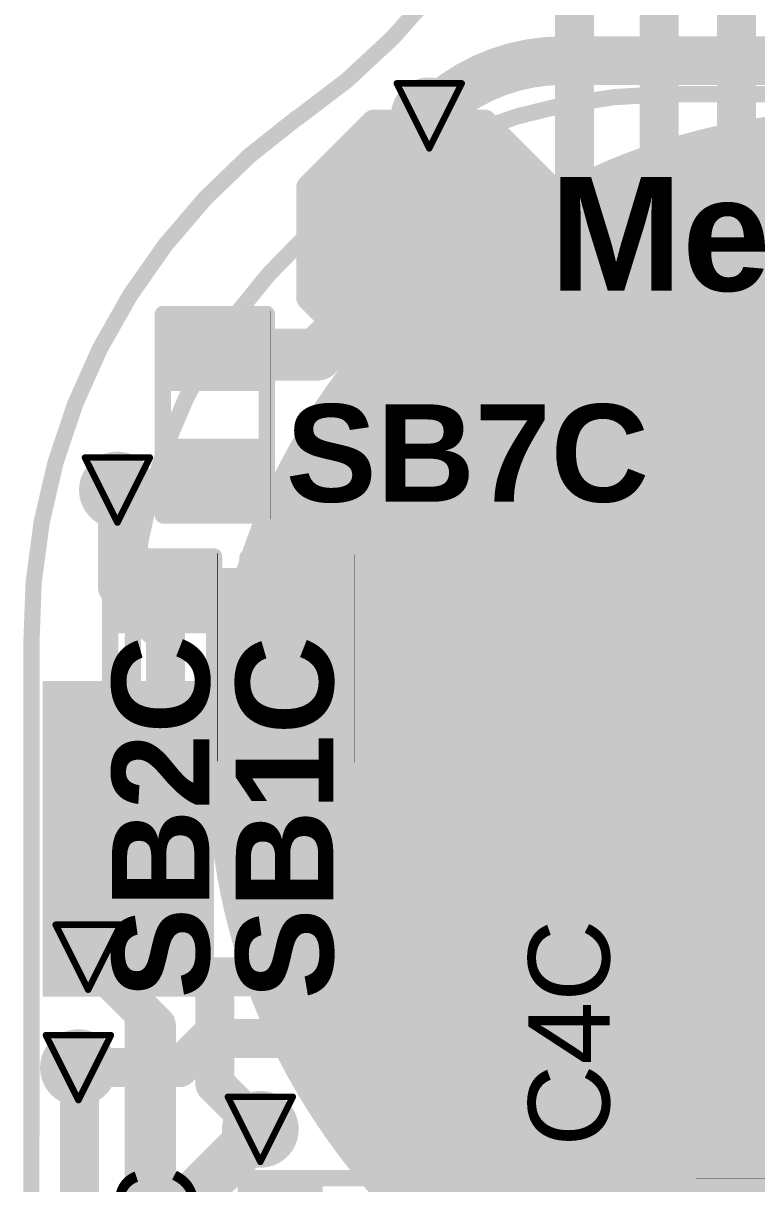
# Model space of a CAD drawing. Header units: inches. Extents: x -3.9 to 9.5, y -7 to 2.6.
# Drawn here: x -2.0521 to -1.8263, y -4.5895 to -4.2323 of the extents above; entities that cross this region are included whole.
import ezdxf

# ---------------------------------------------------------------- set-up
doc = ezdxf.new("R2010")
doc.units = ezdxf.units.IN
doc.header["$MEASUREMENT"] = 0
for name, color, linetype in [('Board Outline', 216, 'Continuous'), ('Bottom Layer', 5, 'Continuous'), ('Bottom Overlay', 54, 'Continuous'), ('Bottom Paste', 16, 'Continuous'), ('Bottom Solder', 6, 'Continuous'), ('Drill Drawing', 1, 'Continuous'), ('Top Layer', 1, 'Continuous'), ('Top Overlay', 2, 'Continuous'), ('Top Paste', 8, 'Continuous'), ('Top Solder', 216, 'Continuous'), ('Via Holes', 16, 'Continuous')]:
    doc.layers.add(name, color=color, linetype=linetype)
doc.styles.add('Arial', font='', dxfattribs={"height": 0.2})
doc.styles.add('Arial_Bold', font='', dxfattribs={"height": 0.2})
doc.styles.get('Arial').set_extended_font_data('Arial')
doc.styles.get('Arial_Bold').set_extended_font_data('Arial', bold=True)

# ---------------------------------------------------------------- blocks, each defined once
blk = doc.blocks.new('S______B______0402_60')
at = {"layer": 'Top Layer'}
for points in [[(-0.0275, -0.0125), (-0.0275, 0.0125), (-0.0095, 0.0125), (-0.0095, -0.0125)], [(0.0095, -0.0125), (0.0095, 0.0125), (0.0275, 0.0125), (0.0275, -0.0125)]]:
    blk.add_hatch(color=1, dxfattribs=at).paths.add_polyline_path(points)
at = {"layer": 'Top Paste'}
for points in [[(-0.0275, -0.0125), (-0.0275, 0.0125), (-0.0095, 0.0125), (-0.0095, -0.0125)], [(0.0095, -0.0125), (0.0095, 0.0125), (0.0275, 0.0125), (0.0275, -0.0125)]]:
    blk.add_hatch(color=8, dxfattribs=at).paths.add_polyline_path(points)
at = {"layer": 'Top Solder'}
for points in [[(-0.02967, -0.01467), (-0.02967, 0.01467), (-0.00733, 0.01467), (-0.00733, -0.01467)], [(0.00733, -0.01467), (0.00733, 0.01467), (0.02967, 0.01467), (0.02967, -0.01467)]]:
    blk.add_hatch(color=216, dxfattribs=at).paths.add_polyline_path(points)
at = {"layer": 'Top Overlay'}
for points, const_width in [([(-0.031, 0.016), (-0.031, -0.016)], 0.005), ([(-0.031, 0.016), (0.031, 0.016)], 0.005), ([(0.031, 0.016), (0.031, -0.016)], 0.005), ([(-0.031, -0.016), (0.031, -0.016)], 0.005), ([(-0.032, -0.017), (0.032, -0.017)], 0.000127)]:
    blk.add_lwpolyline(points, dxfattribs=dict(at, const_width=const_width))
for points, const_width in [([(-0.03225, 0.016, 1), (-0.02975, 0.016, 1)], 0.0025), ([(-0.03225, 0.016, 1), (-0.02975, 0.016, 1)], 0.0025), ([(0.02975, 0.016, 1), (0.03225, 0.016, 1)], 0.0025), ([(0.02975, 0.016, 1), (0.03225, 0.016, 1)], 0.0025), ([(-0.03225, -0.016, 1), (-0.02975, -0.016, 1)], 0.0025), ([(-0.03225, -0.016, 1), (-0.02975, -0.016, 1)], 0.0025), ([(0.02975, -0.016, 1), (0.03225, -0.016, 1)], 0.0025), ([(0.02975, -0.016, 1), (0.03225, -0.016, 1)], 0.0025), ([(-0.03203, -0.017, 1), (-0.03197, -0.017, 1)], 0.0000635), ([(0.03197, -0.017, 1), (0.03203, -0.017, 1)], 0.0000635)]:
    blk.add_lwpolyline(points, format="xyb", close=True, dxfattribs=dict(at, const_width=const_width))
blk = doc.blocks.new('S______B______0402_95')
at = {"layer": 'Top Layer'}
for points in [[(-0.0275, -0.0125), (-0.0275, 0.0125), (-0.0095, 0.0125), (-0.0095, -0.0125)], [(0.0095, -0.0125), (0.0095, 0.0125), (0.0275, 0.0125), (0.0275, -0.0125)]]:
    blk.add_hatch(color=1, dxfattribs=at).paths.add_polyline_path(points)
at = {"layer": 'Top Paste'}
for points in [[(-0.0275, -0.0125), (-0.0275, 0.0125), (-0.0095, 0.0125), (-0.0095, -0.0125)], [(0.0095, -0.0125), (0.0095, 0.0125), (0.0275, 0.0125), (0.0275, -0.0125)]]:
    blk.add_hatch(color=8, dxfattribs=at).paths.add_polyline_path(points)
at = {"layer": 'Top Solder'}
for points in [[(-0.02967, -0.01467), (-0.02967, 0.01467), (-0.00733, 0.01467), (-0.00733, -0.01467)], [(0.00733, -0.01467), (0.00733, 0.01467), (0.02967, 0.01467), (0.02967, -0.01467)]]:
    blk.add_hatch(color=216, dxfattribs=at).paths.add_polyline_path(points)
at = {"layer": 'Top Overlay'}
for points, const_width in [([(-0.031, 0.016), (-0.031, -0.016)], 0.005), ([(-0.031, 0.016), (0.031, 0.016)], 0.005), ([(0.031, 0.016), (0.031, -0.016)], 0.005), ([(-0.031, -0.016), (0.031, -0.016)], 0.005), ([(-0.032, -0.017), (0.032, -0.017)], 0.000127)]:
    blk.add_lwpolyline(points, dxfattribs=dict(at, const_width=const_width))
for points, const_width in [([(-0.03225, 0.016, 1), (-0.02975, 0.016, 1)], 0.0025), ([(-0.03225, 0.016, 1), (-0.02975, 0.016, 1)], 0.0025), ([(0.02975, 0.016, 1), (0.03225, 0.016, 1)], 0.0025), ([(0.02975, 0.016, 1), (0.03225, 0.016, 1)], 0.0025), ([(-0.03225, -0.016, 1), (-0.02975, -0.016, 1)], 0.0025), ([(-0.03225, -0.016, 1), (-0.02975, -0.016, 1)], 0.0025), ([(0.02975, -0.016, 1), (0.03225, -0.016, 1)], 0.0025), ([(0.02975, -0.016, 1), (0.03225, -0.016, 1)], 0.0025), ([(-0.03203, -0.017, 1), (-0.03197, -0.017, 1)], 0.0000635), ([(0.03197, -0.017, 1), (0.03203, -0.017, 1)], 0.0000635)]:
    blk.add_lwpolyline(points, format="xyb", close=True, dxfattribs=dict(at, const_width=const_width))
blk = doc.blocks.new('S______B______0402_102')
at = {"layer": 'Top Layer'}
for points in [[(-0.0275, -0.0125), (-0.0275, 0.0125), (-0.0095, 0.0125), (-0.0095, -0.0125)], [(0.0095, -0.0125), (0.0095, 0.0125), (0.0275, 0.0125), (0.0275, -0.0125)]]:
    blk.add_hatch(color=1, dxfattribs=at).paths.add_polyline_path(points)
at = {"layer": 'Top Paste'}
for points in [[(-0.0275, -0.0125), (-0.0275, 0.0125), (-0.0095, 0.0125), (-0.0095, -0.0125)], [(0.0095, -0.0125), (0.0095, 0.0125), (0.0275, 0.0125), (0.0275, -0.0125)]]:
    blk.add_hatch(color=8, dxfattribs=at).paths.add_polyline_path(points)
at = {"layer": 'Top Solder'}
for points in [[(-0.02967, -0.01467), (-0.02967, 0.01467), (-0.00733, 0.01467), (-0.00733, -0.01467)], [(0.00733, -0.01467), (0.00733, 0.01467), (0.02967, 0.01467), (0.02967, -0.01467)]]:
    blk.add_hatch(color=216, dxfattribs=at).paths.add_polyline_path(points)
at = {"layer": 'Top Overlay'}
for points, const_width in [([(-0.031, 0.016), (-0.031, -0.016)], 0.005), ([(-0.031, 0.016), (0.031, 0.016)], 0.005), ([(0.031, 0.016), (0.031, -0.016)], 0.005), ([(-0.031, -0.016), (0.031, -0.016)], 0.005), ([(-0.032, -0.017), (0.032, -0.017)], 0.000127)]:
    blk.add_lwpolyline(points, dxfattribs=dict(at, const_width=const_width))
for points, const_width in [([(-0.03225, 0.016, 1), (-0.02975, 0.016, 1)], 0.0025), ([(-0.03225, 0.016, 1), (-0.02975, 0.016, 1)], 0.0025), ([(0.02975, 0.016, 1), (0.03225, 0.016, 1)], 0.0025), ([(0.02975, 0.016, 1), (0.03225, 0.016, 1)], 0.0025), ([(-0.03225, -0.016, 1), (-0.02975, -0.016, 1)], 0.0025), ([(-0.03225, -0.016, 1), (-0.02975, -0.016, 1)], 0.0025), ([(0.02975, -0.016, 1), (0.03225, -0.016, 1)], 0.0025), ([(0.02975, -0.016, 1), (0.03225, -0.016, 1)], 0.0025), ([(-0.03203, -0.017, 1), (-0.03197, -0.017, 1)], 0.0000635), ([(0.03197, -0.017, 1), (0.03203, -0.017, 1)], 0.0000635)]:
    blk.add_lwpolyline(points, format="xyb", close=True, dxfattribs=dict(at, const_width=const_width))
blk = doc.blocks.new('R___0402_116')
at = {"layer": 'Top Layer'}
for points in [[(-0.0275, -0.0125), (-0.0275, 0.0125), (-0.0095, 0.0125), (-0.0095, -0.0125)], [(0.0095, -0.0125), (0.0095, 0.0125), (0.0275, 0.0125), (0.0275, -0.0125)]]:
    blk.add_hatch(color=1, dxfattribs=at).paths.add_polyline_path(points)
at = {"layer": 'Top Paste'}
for points in [[(-0.0275, -0.0125), (-0.0275, 0.0125), (-0.0095, 0.0125), (-0.0095, -0.0125)], [(0.0095, -0.0125), (0.0095, 0.0125), (0.0275, 0.0125), (0.0275, -0.0125)]]:
    blk.add_hatch(color=8, dxfattribs=at).paths.add_polyline_path(points)
at = {"layer": 'Top Solder'}
for points in [[(-0.02967, -0.01467), (-0.02967, 0.01467), (-0.00733, 0.01467), (-0.00733, -0.01467)], [(0.00733, -0.01467), (0.00733, 0.01467), (0.02967, 0.01467), (0.02967, -0.01467)]]:
    blk.add_hatch(color=216, dxfattribs=at).paths.add_polyline_path(points)
at = {"layer": 'Top Overlay'}
for points, const_width in [([(-0.031, -0.016), (-0.031, 0.016)], 0.005), ([(-0.031, 0.016), (0.031, 0.016)], 0.005), ([(0.031, -0.016), (0.031, 0.016)], 0.005), ([(-0.031, -0.016), (0.031, -0.016)], 0.005), ([(-0.032, -0.017), (0.032, -0.017)], 0.000127)]:
    blk.add_lwpolyline(points, dxfattribs=dict(at, const_width=const_width))
for points, const_width in [([(-0.03225, 0.016, 1), (-0.02975, 0.016, 1)], 0.0025), ([(-0.03225, 0.016, 1), (-0.02975, 0.016, 1)], 0.0025), ([(0.02975, 0.016, 1), (0.03225, 0.016, 1)], 0.0025), ([(0.02975, 0.016, 1), (0.03225, 0.016, 1)], 0.0025), ([(-0.03225, -0.016, 1), (-0.02975, -0.016, 1)], 0.0025), ([(-0.03225, -0.016, 1), (-0.02975, -0.016, 1)], 0.0025), ([(0.02975, -0.016, 1), (0.03225, -0.016, 1)], 0.0025), ([(0.02975, -0.016, 1), (0.03225, -0.016, 1)], 0.0025), ([(-0.03203, -0.017, 1), (-0.03197, -0.017, 1)], 0.0000635), ([(0.03197, -0.017, 1), (0.03203, -0.017, 1)], 0.0000635)]:
    blk.add_lwpolyline(points, format="xyb", close=True, dxfattribs=dict(at, const_width=const_width))
blk = doc.blocks.new('R__0402_137')
at = {"layer": 'Top Layer'}
for points in [[(-0.0275, -0.0125), (-0.0275, 0.0125), (-0.0095, 0.0125), (-0.0095, -0.0125)], [(0.0095, -0.0125), (0.0095, 0.0125), (0.0275, 0.0125), (0.0275, -0.0125)]]:
    blk.add_hatch(color=1, dxfattribs=at).paths.add_polyline_path(points)
at = {"layer": 'Top Paste'}
for points in [[(-0.0275, -0.0125), (-0.0275, 0.0125), (-0.0095, 0.0125), (-0.0095, -0.0125)], [(0.0095, -0.0125), (0.0095, 0.0125), (0.0275, 0.0125), (0.0275, -0.0125)]]:
    blk.add_hatch(color=8, dxfattribs=at).paths.add_polyline_path(points)
at = {"layer": 'Top Solder'}
for points in [[(-0.0315, -0.0165), (-0.0315, 0.0165), (-0.0055, 0.0165), (-0.0055, -0.0165)], [(0.0055, -0.0165), (0.0055, 0.0165), (0.0315, 0.0165), (0.0315, -0.0165)]]:
    blk.add_hatch(color=216, dxfattribs=at).paths.add_polyline_path(points)
at = {"layer": 'Top Overlay'}
for points, const_width in [([(-0.031, 0.016), (-0.031, -0.016)], 0.005), ([(0.031, 0.016), (-0.031, 0.016)], 0.005), ([(0.031, 0.016), (0.031, -0.016)], 0.005), ([(0.031, -0.016), (-0.031, -0.016)], 0.005), ([(0.032, -0.017), (-0.032, -0.017)], 0.000127)]:
    blk.add_lwpolyline(points, dxfattribs=dict(at, const_width=const_width))
for points, const_width in [([(-0.03225, 0.016, 1), (-0.02975, 0.016, 1)], 0.0025), ([(-0.03225, 0.016, 1), (-0.02975, 0.016, 1)], 0.0025), ([(0.02975, 0.016, 1), (0.03225, 0.016, 1)], 0.0025), ([(0.02975, 0.016, 1), (0.03225, 0.016, 1)], 0.0025), ([(-0.03225, -0.016, 1), (-0.02975, -0.016, 1)], 0.0025), ([(-0.03225, -0.016, 1), (-0.02975, -0.016, 1)], 0.0025), ([(0.02975, -0.016, 1), (0.03225, -0.016, 1)], 0.0025), ([(0.02975, -0.016, 1), (0.03225, -0.016, 1)], 0.0025), ([(-0.03203, -0.017, 1), (-0.03197, -0.017, 1)], 0.0000635), ([(0.03197, -0.017, 1), (0.03203, -0.017, 1)], 0.0000635)]:
    blk.add_lwpolyline(points, format="xyb", close=True, dxfattribs=dict(at, const_width=const_width))
blk = doc.blocks.new('T__________186')
at = {"layer": 'Top Layer'}
blk.add_hatch(color=1, dxfattribs=at).paths.add_polyline_path([(0.015, 0.03), (-0.015, 0.03), (-0.03, 0.015), (-0.03, -0.015), (-0.015, -0.03), (0.015, -0.03), (0.03, -0.015), (0.03, 0.015)])
at = {"layer": 'Top Paste'}
blk.add_hatch(color=8, dxfattribs=at).paths.add_polyline_path([(0.015, 0.03), (-0.015, 0.03), (-0.03, 0.015), (-0.03, -0.015), (-0.015, -0.03), (0.015, -0.03), (0.03, -0.015), (0.03, 0.015)])
at = {"layer": 'Top Solder'}
blk.add_hatch(color=216, dxfattribs=at).paths.add_polyline_path([(0.017, 0.034), (-0.017, 0.034), (-0.034, 0.017), (-0.034, -0.017), (-0.017, -0.034), (0.017, -0.034), (0.034, -0.017), (0.034, 0.017)])
at = {"layer": 'Top Overlay', "const_width": 0.00787}
for points in [[(-0.017, 0.037), (-0.037, 0.017)], [(0.017, 0.037), (-0.017, 0.037)], [(0.017, 0.037), (-0.017, 0.037)], [(0.037, 0.017), (0.017, 0.037)], [(-0.037, 0.017), (-0.037, -0.017)], [(0.037, 0.017), (0.037, -0.017)], [(-0.017, -0.037), (-0.037, -0.017)], [(0.037, -0.017), (0.017, -0.037)], [(0.017, -0.037), (-0.017, -0.037)], [(0.017, -0.037), (-0.017, -0.037)]]:
    blk.add_lwpolyline(points, dxfattribs=at)
at = {"layer": 'Top Overlay', "const_width": 0.00394}
for points in [[(-0.01897, 0.037, 1), (-0.01503, 0.037, 1)], [(-0.01897, 0.037, 1), (-0.01503, 0.037, 1)], [(-0.01897, 0.037, 1), (-0.01503, 0.037, 1)], [(0.01503, 0.037, 1), (0.01897, 0.037, 1)], [(0.01503, 0.037, 1), (0.01897, 0.037, 1)], [(0.01503, 0.037, 1), (0.01897, 0.037, 1)], [(-0.03897, 0.017, 1), (-0.03503, 0.017, 1)], [(-0.03897, 0.017, 1), (-0.03503, 0.017, 1)], [(0.03503, 0.017, 1), (0.03897, 0.017, 1)], [(0.03503, 0.017, 1), (0.03897, 0.017, 1)], [(-0.03897, -0.017, 1), (-0.03503, -0.017, 1)], [(-0.03897, -0.017, 1), (-0.03503, -0.017, 1)], [(0.03503, -0.017, 1), (0.03897, -0.017, 1)], [(0.03503, -0.017, 1), (0.03897, -0.017, 1)], [(-0.01897, -0.037, 1), (-0.01503, -0.037, 1)], [(-0.01897, -0.037, 1), (-0.01503, -0.037, 1)], [(-0.01897, -0.037, 1), (-0.01503, -0.037, 1)], [(0.01503, -0.037, 1), (0.01897, -0.037, 1)], [(0.01503, -0.037, 1), (0.01897, -0.037, 1)], [(0.01503, -0.037, 1), (0.01897, -0.037, 1)]]:
    blk.add_lwpolyline(points, format="xyb", close=True, dxfattribs=at)
blk = doc.blocks.new('_EMG________B_200')
at = {"layer": 'Bottom Layer'}
h = blk.add_hatch(color=5, dxfattribs=at)
edge = h.paths.add_edge_path()
edge.add_arc((0, 0.3932), 0.19685, 0, 360)
at = {"layer": 'Bottom Paste'}
h = blk.add_hatch(color=16, dxfattribs=at)
edge = h.paths.add_edge_path()
edge.add_arc((0, 0.3932), 0.19685, 0, 360)
at = {"layer": 'Bottom Solder'}
h = blk.add_hatch(color=6, dxfattribs=at)
edge = h.paths.add_edge_path()
edge.add_arc((0, 0.3932), 0.20085, 0, 360)
at = {"layer": 'Bottom Overlay', "const_width": 0.005}
blk.add_lwpolyline([(-0.22375, 0.43172, -0.414214), (-0.06026, 0.59892)], format="xyb", dxfattribs=at)
for points in [[(-0.06026, 0.59892), (0.06026, 0.59892)], [(-0.22375, -0.43172), (-0.22375, 0.43172)]]:
    blk.add_lwpolyline(points, dxfattribs=at)
at = {"layer": 'Bottom Overlay', "const_width": 0.0025}
for points in [[(-0.06151, 0.59892, 1), (-0.05901, 0.59892, 1)], [(-0.06151, 0.59892, 1), (-0.05901, 0.59892, 1)], [(-0.225, 0.43172, 1), (-0.2225, 0.43172, 1)], [(-0.225, 0.43172, 1), (-0.2225, 0.43172, 1)]]:
    blk.add_lwpolyline(points, format="xyb", close=True, dxfattribs=at)
blk = doc.blocks.new('C___0402_242')
at = {"layer": 'Top Layer'}
for points in [[(-0.0275, -0.0125), (-0.0275, 0.0125), (-0.0095, 0.0125), (-0.0095, -0.0125)], [(0.0095, -0.0125), (0.0095, 0.0125), (0.0275, 0.0125), (0.0275, -0.0125)]]:
    blk.add_hatch(color=1, dxfattribs=at).paths.add_polyline_path(points)
at = {"layer": 'Top Paste'}
for points in [[(-0.0275, -0.0125), (-0.0275, 0.0125), (-0.0095, 0.0125), (-0.0095, -0.0125)], [(0.0095, -0.0125), (0.0095, 0.0125), (0.0275, 0.0125), (0.0275, -0.0125)]]:
    blk.add_hatch(color=8, dxfattribs=at).paths.add_polyline_path(points)
at = {"layer": 'Top Solder'}
for points in [[(-0.02986, -0.01486), (-0.02986, 0.01486), (-0.00714, 0.01486), (-0.00714, -0.01486)], [(0.00714, -0.01486), (0.00714, 0.01486), (0.02986, 0.01486), (0.02986, -0.01486)]]:
    blk.add_hatch(color=216, dxfattribs=at).paths.add_polyline_path(points)
at = {"layer": 'Top Overlay', "const_width": 0.005}
for points in [[(-0.011, 0.016), (-0.031, 0.016)], [(-0.031, 0.016), (-0.031, -0.016)], [(0.031, 0.016), (0.011, 0.016)], [(0.031, 0.016), (0.031, -0.016)], [(-0.011, -0.016), (-0.031, -0.016)], [(0.031, -0.016), (0.011, -0.016)]]:
    blk.add_lwpolyline(points, dxfattribs=at)
at = {"layer": 'Top Overlay', "const_width": 0.0025}
for points in [[(-0.03225, 0.016, 1), (-0.02975, 0.016, 1)], [(-0.03225, 0.016, 1), (-0.02975, 0.016, 1)], [(-0.01225, 0.016, 1), (-0.00975, 0.016, 1)], [(0.00975, 0.016, 1), (0.01225, 0.016, 1)], [(0.02975, 0.016, 1), (0.03225, 0.016, 1)], [(0.02975, 0.016, 1), (0.03225, 0.016, 1)], [(-0.03225, -0.016, 1), (-0.02975, -0.016, 1)], [(-0.03225, -0.016, 1), (-0.02975, -0.016, 1)], [(-0.01225, -0.016, 1), (-0.00975, -0.016, 1)], [(0.00975, -0.016, 1), (0.01225, -0.016, 1)], [(0.02975, -0.016, 1), (0.03225, -0.016, 1)], [(0.02975, -0.016, 1), (0.03225, -0.016, 1)]]:
    blk.add_lwpolyline(points, format="xyb", close=True, dxfattribs=at)

msp = doc.modelspace()

# ---------------------------------------------------------------- hatches: boundary and pattern name
at = {"layer": 'Bottom Layer'}
h = msp.add_hatch(color=5, dxfattribs=at)
edge = h.paths.add_edge_path()
edge.add_arc((-1.92713, -4.26078), 0.01181, 0, 360)
h = msp.add_hatch(color=5, dxfattribs=at)
edge = h.paths.add_edge_path()
edge.add_arc((-2.02313, -4.37597), 0.01181, 0, 360)
h = msp.add_hatch(color=5, dxfattribs=at)
edge = h.paths.add_edge_path()
edge.add_arc((-2.03213, -4.51978), 0.01181, 0, 360)
h = msp.add_hatch(color=5, dxfattribs=at)
edge = h.paths.add_edge_path()
edge.add_arc((-2.03513, -4.55378), 0.01181, 0, 360)
h = msp.add_hatch(color=5, dxfattribs=at)
edge = h.paths.add_edge_path()
edge.add_arc((-1.97913, -4.57278), 0.01181, 0, 360)
at = {"layer": 'Top Layer'}
h = msp.add_hatch(color=1, dxfattribs=at)
edge = h.paths.add_edge_path()
edge.add_arc((-1.92713, -4.26078), 0.01181, 0, 360)
h = msp.add_hatch(color=1, dxfattribs=at)
edge = h.paths.add_edge_path()
edge.add_arc((-2.02313, -4.37597), 0.01181, 0, 360)
for points in [[(-2.02636, -4.41942), (-1.94813, -4.41942), (-1.94813, -4.39992), (-2.02636, -4.39992)], [(-2.04613, -4.53195), (-1.99336, -4.53195), (-1.99336, -4.43478), (-2.04613, -4.43478)], [(-1.98015, -4.47578), (-1.92013, -4.47578), (-1.92013, -4.43678), (-1.98015, -4.43678)]]:
    msp.add_hatch(color=1, dxfattribs=at).paths.add_polyline_path(points)
h = msp.add_hatch(color=1, dxfattribs=at)
edge = h.paths.add_edge_path()
edge.add_arc((-2.03213, -4.51978), 0.01181, 0, 360)
h = msp.add_hatch(color=1, dxfattribs=at)
edge = h.paths.add_edge_path()
edge.add_arc((-2.03513, -4.55378), 0.01181, 0, 360)
h = msp.add_hatch(color=1, dxfattribs=at)
edge = h.paths.add_edge_path()
edge.add_arc((-1.97913, -4.57278), 0.01181, 0, 360)
at = {"layer": 'Via Holes'}
h = msp.add_hatch(color=7, dxfattribs=at)
edge = h.paths.add_edge_path()
edge.add_arc((-1.92713, -4.26078), 0.00591, 0, 360)
h = msp.add_hatch(color=7, dxfattribs=at)
edge = h.paths.add_edge_path()
edge.add_arc((-2.02313, -4.37597), 0.00591, 0, 360)
h = msp.add_hatch(color=7, dxfattribs=at)
edge = h.paths.add_edge_path()
edge.add_arc((-2.03213, -4.51978), 0.00591, 0, 360)
h = msp.add_hatch(color=7, dxfattribs=at)
edge = h.paths.add_edge_path()
edge.add_arc((-2.03513, -4.55378), 0.00591, 0, 360)
h = msp.add_hatch(color=7, dxfattribs=at)
edge = h.paths.add_edge_path()
edge.add_arc((-1.97913, -4.57278), 0.00591, 0, 360)

# ---------------------------------------------------------------- linework, layer by layer
at = {"layer": 'Board Outline', "const_width": 0.005}
for points in [[(-1.88238, -4.09701, -0.250069), (-1.96776, -4.26147)], [(-2.04961, -4.42332, -0.244175), (-1.96781, -4.26139)]]:
    msp.add_lwpolyline(points, format="xyb", dxfattribs=at)
at = {"layer": 'Board Outline', "const_width": 0.0025}
for points in [[(-1.96906, -4.26139, 1), (-1.96656, -4.26139, 1)], [(-1.96901, -4.26147, 1), (-1.96651, -4.26147, 1)], [(-2.05086, -4.42332, 1), (-2.04836, -4.42332, 1)], [(-2.05086, -4.42332, 1), (-2.04836, -4.42332, 1)]]:
    msp.add_lwpolyline(points, format="xyb", close=True, dxfattribs=at)
at = {"layer": 'Board Outline', "const_width": 0.005}
msp.add_lwpolyline([(-2.04962, -5.28378), (-2.04961, -4.42332)], dxfattribs=at)
at = {"layer": 'Bottom Layer', "const_width": 0.015}
msp.add_lwpolyline([(-1.92713, -4.26078, -0.198913), (-1.88609, -4.24378)], format="xyb", dxfattribs=at)
at = {"layer": 'Bottom Layer'}
for points, const_width in [([(-1.88609, -4.24378), (-1.73255, -4.24378)], 0.015), ([(-2.02313, -4.40578), (-2.02313, -4.37597)], 0.012), ([(-2.02313, -4.40578), (-2.00832, -4.4206)], 0.012), ([(-2.00832, -4.5136), (-2.00832, -4.4206)], 0.012), ([(-2.00832, -4.5136), (-1.99313, -4.52878)], 0.012), ([(-2.03213, -4.51978), (-2.01113, -4.54078)], 0.012), ([(-1.99313, -4.55878), (-1.99313, -4.52878)], 0.012), ([(-2.01113, -4.64238), (-2.01113, -4.54078)], 0.012), ([(-2.03513, -4.55378), (-2.03481, -4.5541)], 0.012), ([(-2.03481, -4.66086), (-2.03481, -4.5541)], 0.012), ([(-1.99313, -4.55878), (-1.97913, -4.57278)], 0.012)]:
    msp.add_lwpolyline(points, dxfattribs=dict(at, const_width=const_width))
for points, const_width in [([(-1.88984, -4.24378, 1), (-1.88234, -4.24378, 1)], 0.0075), ([(-1.88984, -4.24378, 1), (-1.88234, -4.24378, 1)], 0.0075), ([(-1.93088, -4.26078, 1), (-1.92338, -4.26078, 1)], 0.0075), ([(-2.02613, -4.37597, 1), (-2.02013, -4.37597, 1)], 0.006), ([(-2.02613, -4.40578, 1), (-2.02013, -4.40578, 1)], 0.006), ([(-2.02613, -4.40578, 1), (-2.02013, -4.40578, 1)], 0.006), ([(-2.01132, -4.4206, 1), (-2.00532, -4.4206, 1)], 0.006), ([(-2.01132, -4.4206, 1), (-2.00532, -4.4206, 1)], 0.006), ([(-2.01132, -4.5136, 1), (-2.00532, -4.5136, 1)], 0.006), ([(-2.01132, -4.5136, 1), (-2.00532, -4.5136, 1)], 0.006), ([(-2.03513, -4.51978, 1), (-2.02913, -4.51978, 1)], 0.006), ([(-1.99613, -4.52878, 1), (-1.99013, -4.52878, 1)], 0.006), ([(-1.99613, -4.52878, 1), (-1.99013, -4.52878, 1)], 0.006), ([(-2.01413, -4.54078, 1), (-2.00813, -4.54078, 1)], 0.006), ([(-2.01413, -4.54078, 1), (-2.00813, -4.54078, 1)], 0.006), ([(-2.03813, -4.55378, 1), (-2.03213, -4.55378, 1)], 0.006), ([(-2.03781, -4.5541, 1), (-2.03181, -4.5541, 1)], 0.006), ([(-2.03781, -4.5541, 1), (-2.03181, -4.5541, 1)], 0.006), ([(-1.99613, -4.55878, 1), (-1.99013, -4.55878, 1)], 0.006), ([(-1.99613, -4.55878, 1), (-1.99013, -4.55878, 1)], 0.006), ([(-1.98213, -4.57278, 1), (-1.97613, -4.57278, 1)], 0.006)]:
    msp.add_lwpolyline(points, format="xyb", close=True, dxfattribs=dict(at, const_width=const_width))
at = {"layer": 'Drill Drawing', "const_width": 0.002}
for points in [[(-1.93713, -4.25078), (-1.91713, -4.25078)], [(-1.93713, -4.25078), (-1.92713, -4.27078)], [(-1.92713, -4.27078), (-1.91713, -4.25078)], [(-2.03313, -4.36597), (-2.01313, -4.36597)], [(-2.03313, -4.36597), (-2.02313, -4.38597)], [(-2.02313, -4.38597), (-2.01313, -4.36597)], [(-2.04213, -4.50978), (-2.02213, -4.50978)], [(-2.04213, -4.50978), (-2.03213, -4.52978)], [(-2.03213, -4.52978), (-2.02213, -4.50978)], [(-2.04513, -4.54378), (-2.02513, -4.54378)], [(-2.04513, -4.54378), (-2.03513, -4.56378)], [(-2.03513, -4.56378), (-2.02513, -4.54378)], [(-1.98913, -4.56278), (-1.96913, -4.56278)], [(-1.98913, -4.56278), (-1.97913, -4.58278)], [(-1.97913, -4.58278), (-1.96913, -4.56278)]]:
    msp.add_lwpolyline(points, dxfattribs=at)
at = {"layer": 'Drill Drawing', "const_width": 0.001}
for points in [[(-1.93763, -4.25078, 1), (-1.93663, -4.25078, 1)], [(-1.93763, -4.25078, 1), (-1.93663, -4.25078, 1)], [(-1.91763, -4.25078, 1), (-1.91663, -4.25078, 1)], [(-1.91763, -4.25078, 1), (-1.91663, -4.25078, 1)], [(-1.92763, -4.27078, 1), (-1.92663, -4.27078, 1)], [(-1.92763, -4.27078, 1), (-1.92663, -4.27078, 1)], [(-2.03363, -4.36597, 1), (-2.03263, -4.36597, 1)], [(-2.03363, -4.36597, 1), (-2.03263, -4.36597, 1)], [(-2.01363, -4.36597, 1), (-2.01263, -4.36597, 1)], [(-2.01363, -4.36597, 1), (-2.01263, -4.36597, 1)], [(-2.02363, -4.38597, 1), (-2.02263, -4.38597, 1)], [(-2.02363, -4.38597, 1), (-2.02263, -4.38597, 1)], [(-2.04263, -4.50978, 1), (-2.04163, -4.50978, 1)], [(-2.04263, -4.50978, 1), (-2.04163, -4.50978, 1)], [(-2.02263, -4.50978, 1), (-2.02163, -4.50978, 1)], [(-2.02263, -4.50978, 1), (-2.02163, -4.50978, 1)], [(-2.03263, -4.52978, 1), (-2.03163, -4.52978, 1)], [(-2.03263, -4.52978, 1), (-2.03163, -4.52978, 1)], [(-2.04563, -4.54378, 1), (-2.04463, -4.54378, 1)], [(-2.04563, -4.54378, 1), (-2.04463, -4.54378, 1)], [(-2.02563, -4.54378, 1), (-2.02463, -4.54378, 1)], [(-2.02563, -4.54378, 1), (-2.02463, -4.54378, 1)], [(-1.98963, -4.56278, 1), (-1.98863, -4.56278, 1)], [(-1.98963, -4.56278, 1), (-1.98863, -4.56278, 1)], [(-1.96963, -4.56278, 1), (-1.96863, -4.56278, 1)], [(-1.96963, -4.56278, 1), (-1.96863, -4.56278, 1)], [(-2.03563, -4.56378, 1), (-2.03463, -4.56378, 1)], [(-2.03563, -4.56378, 1), (-2.03463, -4.56378, 1)], [(-1.97963, -4.58278, 1), (-1.97863, -4.58278, 1)], [(-1.97963, -4.58278, 1), (-1.97863, -4.58278, 1)]]:
    msp.add_lwpolyline(points, format="xyb", close=True, dxfattribs=at)
at = {"layer": 'Top Layer'}
for points, const_width in [([(-1.83259, -4.48376), (-1.83259, -4.033)], 0.012), ([(-1.8564, -4.40871), (-1.8564, -4.11466)], 0.012), ([(-1.88237, -4.37011), (-1.88237, -4.21708)], 0.012), ([(-1.92713, -4.29978), (-1.92713, -4.26078)], 0.02), ([(-1.96163, -4.33428), (-1.92713, -4.29978)], 0.016), ([(-1.99313, -4.33428), (-1.96163, -4.33428)], 0.016), ([(-2.02313, -4.37597), (-2.00445, -4.37597)], 0.012), ([(-1.96713, -4.40928), (-1.92154, -4.40928)], 0.012), ([(-1.96713, -4.44628), (-1.9585, -4.45492)], 0.012), ([(-2.01536, -4.46342), (-2.00936, -4.45742)], 0.02), ([(-1.9585, -4.45492), (-1.90261, -4.45492)], 0.012), ([(-2.01975, -4.4894), (-2.01975, -4.48028)], 0.01), ([(-2.01975, -4.4894), (-1.99836, -4.51078)], 0.01), ([(-2.02913, -4.52578), (-1.87461, -4.52578)], 0.012), ([(-2.0041, -4.55378), (-1.9951, -4.54478)], 0.012), ([(-1.9951, -4.54478), (-1.8693, -4.54478)], 0.012), ([(-2.03513, -4.55378), (-2.0041, -4.55378)], 0.012), ([(-2.02913, -4.62278), (-1.97913, -4.57278)], 0.015), ([(-1.90261, -4.58264), (-1.89675, -4.57678)], 0.01), ([(-1.89675, -4.57678), (-1.78811, -4.57678)], 0.01), ([(-1.90261, -4.60378), (-1.90261, -4.58264)], 0.01)]:
    msp.add_lwpolyline(points, dxfattribs=dict(at, const_width=const_width))
for points, const_width in [([(-1.93213, -4.26078, 1), (-1.92213, -4.26078, 1)], 0.01), ([(-1.93213, -4.29978, 1), (-1.92213, -4.29978, 1)], 0.01), ([(-1.93113, -4.29978, 1), (-1.92313, -4.29978, 1)], 0.008), ([(-1.99713, -4.33428, 1), (-1.98913, -4.33428, 1)], 0.008), ([(-1.96563, -4.33428, 1), (-1.95763, -4.33428, 1)], 0.008), ([(-1.96563, -4.33428, 1), (-1.95763, -4.33428, 1)], 0.008), ([(-1.99615, -4.3713, 1), (-1.99015, -4.3713, 1)], 0.006), ([(-1.99615, -4.3713, 1), (-1.99015, -4.3713, 1)], 0.006), ([(-1.99613, -4.37128, 1), (-1.99013, -4.37128, 1)], 0.006), ([(-1.88537, -4.37011, 1), (-1.87937, -4.37011, 1)], 0.006), ([(-1.88537, -4.37011, 1), (-1.87937, -4.37011, 1)], 0.006), ([(-2.02613, -4.37597, 1), (-2.02013, -4.37597, 1)], 0.006), ([(-2.00745, -4.37597, 1), (-2.00145, -4.37597, 1)], 0.006), ([(-2.00745, -4.37597, 1), (-2.00145, -4.37597, 1)], 0.006), ([(-1.97013, -4.40928, 1), (-1.96413, -4.40928, 1)], 0.006), ([(-1.92454, -4.40928, 1), (-1.91854, -4.40928, 1)], 0.006), ([(-1.92454, -4.40928, 1), (-1.91854, -4.40928, 1)], 0.006), ([(-1.8594, -4.40871, 1), (-1.8534, -4.40871, 1)], 0.006), ([(-1.8594, -4.40871, 1), (-1.8534, -4.40871, 1)], 0.006), ([(-1.86084, -4.42014, 1), (-1.85484, -4.42014, 1)], 0.006), ([(-1.86084, -4.42014, 1), (-1.85484, -4.42014, 1)], 0.006), ([(-1.97013, -4.44628, 1), (-1.96413, -4.44628, 1)], 0.006), ([(-2.01436, -4.45742, 1), (-2.00436, -4.45742, 1)], 0.01), ([(-1.89417, -4.45348, 1), (-1.88817, -4.45348, 1)], 0.006), ([(-1.89417, -4.45348, 1), (-1.88817, -4.45348, 1)], 0.006), ([(-1.9615, -4.45492, 1), (-1.9555, -4.45492, 1)], 0.006), ([(-1.9615, -4.45492, 1), (-1.9555, -4.45492, 1)], 0.006), ([(-1.90561, -4.45492, 1), (-1.89961, -4.45492, 1)], 0.006), ([(-1.90561, -4.45492, 1), (-1.89961, -4.45492, 1)], 0.006), ([(-2.02036, -4.46342, 1), (-2.01036, -4.46342, 1)], 0.01), ([(-2.02225, -4.48028, 1), (-2.01725, -4.48028, 1)], 0.005), ([(-1.83559, -4.48376, 1), (-1.82959, -4.48376, 1)], 0.006), ([(-1.83559, -4.48376, 1), (-1.82959, -4.48376, 1)], 0.006), ([(-2.02225, -4.4894, 1), (-2.01725, -4.4894, 1)], 0.005), ([(-2.02225, -4.4894, 1), (-2.01725, -4.4894, 1)], 0.005), ([(-2.00086, -4.51078, 1), (-1.99586, -4.51078, 1)], 0.005), ([(-2.03213, -4.52578, 1), (-2.02613, -4.52578, 1)], 0.006), ([(-1.87761, -4.52578, 1), (-1.87161, -4.52578, 1)], 0.006), ([(-1.87761, -4.52578, 1), (-1.87161, -4.52578, 1)], 0.006), ([(-1.9981, -4.54478, 1), (-1.9921, -4.54478, 1)], 0.006), ([(-1.9981, -4.54478, 1), (-1.9921, -4.54478, 1)], 0.006), ([(-1.8723, -4.54478, 1), (-1.8663, -4.54478, 1)], 0.006), ([(-1.8723, -4.54478, 1), (-1.8663, -4.54478, 1)], 0.006), ([(-2.03813, -4.55378, 1), (-2.03213, -4.55378, 1)], 0.006), ([(-2.0071, -4.55378, 1), (-2.0011, -4.55378, 1)], 0.006), ([(-2.0071, -4.55378, 1), (-2.0011, -4.55378, 1)], 0.006), ([(-1.98288, -4.57278, 1), (-1.97538, -4.57278, 1)], 0.0075), ([(-1.89925, -4.57678, 1), (-1.89426, -4.57678, 1)], 0.005), ([(-1.89925, -4.57678, 1), (-1.89426, -4.57678, 1)], 0.005), ([(-1.90511, -4.58264, 1), (-1.90011, -4.58264, 1)], 0.005), ([(-1.90511, -4.58264, 1), (-1.90011, -4.58264, 1)], 0.005)]:
    msp.add_lwpolyline(points, format="xyb", close=True, dxfattribs=dict(at, const_width=const_width))
at = {"layer": 'Top Layer', "const_width": 0.012}
for points in [[(-1.99315, -4.3713, -0.198505), (-2.00445, -4.37597)], [(-1.99313, -4.37128, -0.000392), (-1.99315, -4.3713)], [(-1.88237, -4.37011, -0.414214), (-1.92154, -4.40928)], [(-1.8564, -4.40871, -0.062612), (-1.85784, -4.42014)], [(-1.85784, -4.42014, -0.274217), (-1.89117, -4.45348)], [(-1.89117, -4.45348, -0.062612), (-1.90261, -4.45492)], [(-1.80683, -4.48231, -0.414214), (-1.8693, -4.54478)], [(-1.83259, -4.48376, -0.414214), (-1.87461, -4.52578)]]:
    msp.add_lwpolyline(points, format="xyb", dxfattribs=at)

# ---------------------------------------------------------------- block references
for name, p in [('_EMG________B_200', (-1.79462, -4.85305)), ('R___0402_116', (-1.95263, -4.60378))]:
    msp.add_blockref(name, p)
for name, p, rotation in [('T__________186', (-1.92713, -4.29978), 180), ('S______B______0402_60', (-1.99313, -4.35278), 90), ('S______B______0402_95', (-2.00936, -4.42742), 90), ('S______B______0402_102', (-1.96713, -4.42778), 90), ('C___0402_242', (-1.88411, -4.60378), 180), ('R__0402_137', (-1.81311, -4.60478), 180)]:
    msp.add_blockref(name, p, dxfattribs=dict(rotation=rotation))

# ---------------------------------------------------------------- texts
at = {"layer": 'Top Overlay'}
for s, height, rotation, style, p in [('Measure', 0.035, 360, 'Arial_Bold', (-1.89, -4.31464)), ('SB2C', 0.03, 90, 'Arial_Bold', (-1.99481, -4.53252)), ('SB1C', 0.03, 90, 'Arial_Bold', (-1.95668, -4.53274)), ('C4C', 0.025, 90, 'Arial', (-1.87164, -4.57811)), ('R10C', 0.025, 90, 'Arial', (-1.99864, -4.67352))]:
    msp.add_text(s, height=height, rotation=rotation, dxfattribs=dict(at, style=style)).set_placement(p)
at = {"layer": 'Top Overlay', "style": 'Arial_Bold'}
msp.add_text('SB7C', height=0.03, dxfattribs=at).set_placement((-1.97128, -4.37958))

doc.saveas('drawing.dxf')
